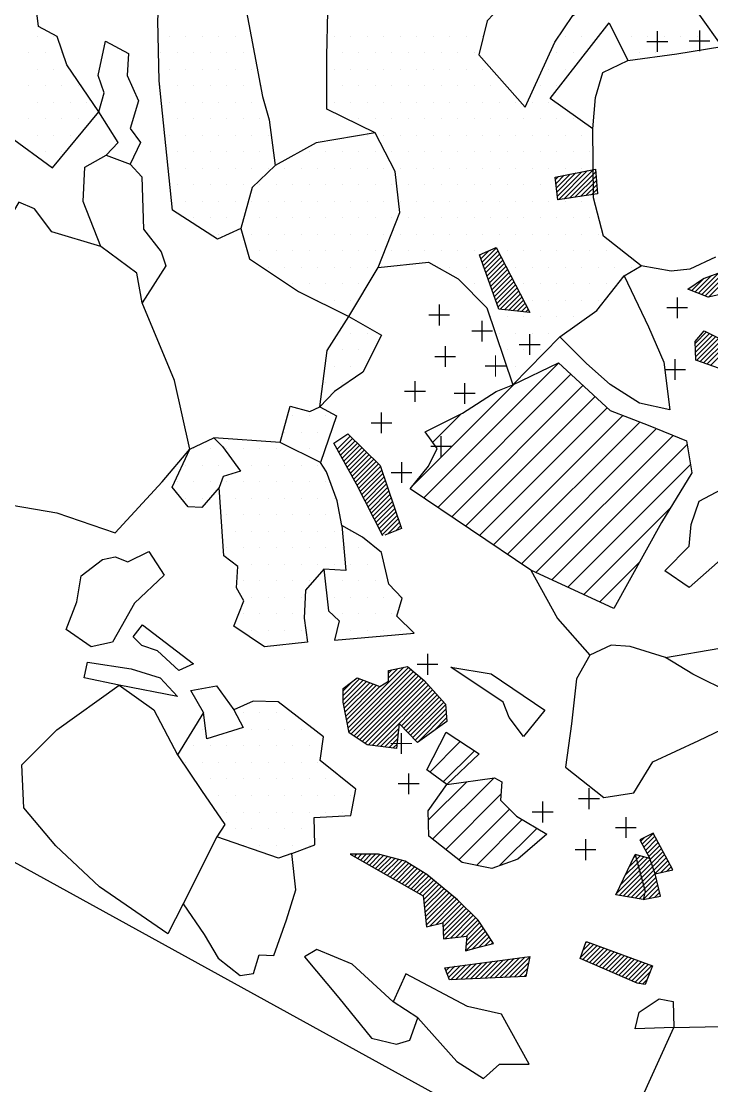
# Model space of a CAD drawing. Header units: metres. Extents: x -15 to -9.6, y -12.24 to -6.59.
# Drawn here: x -11.85 to -11.327, y -11.495 to -10.689 of the extents above; entities that cross this region are included whole.
import ezdxf

# ---------------------------------------------------------------- set-up
doc = ezdxf.new("R2010")
doc.units = ezdxf.units.M
doc.header["$LTSCALE"] = 25
doc.header["$MEASUREMENT"] = 0
doc.linetypes.add('STRICHPUNKTX2', pattern=[2, 1, -0.5, 0, -0.5])
doc.layers.get('0').update_dxf_attribs({"linetype": 'CONTINUOUS'})
for name, color, linetype in [('FEUER', 1, 'CONTINUOUS'), ('GRABUNGSGRENZE', 3, 'STRICHPUNKTX2'), ('KNOCHEN', 2, 'CONTINUOUS'), ('KNOCHENSCHRAFF', 2, 'CONTINUOUS'), ('STEINE', 4, 'CONTINUOUS'), ('STEINESCHRAFF', 4, 'CONTINUOUS')]:
    doc.layers.add(name, color=color, linetype=linetype)

# ---------------------------------------------------------------- blocks, each defined once
blk = doc.blocks.new('LB')
at = {"layer": 'FEUER', "const_width": 0.1}
for points in [[(0, 0), (0, -1.6)], [(-0.8, -0.8), (0.8, -0.8)]]:
    blk.add_lwpolyline(points, dxfattribs=at)
blk = doc.blocks.new('*X3')
at = {"color": 0}
for p, q in [((-1132.898, -1089.764), (-1130.453, -1087.319)), ((-1133.922, -1089.374), (-1132.675, -1088.127)), ((-1133.67, -1089.475), (-1132.119, -1087.925)), ((-1133.417, -1089.577), (-1131.564, -1087.723)), ((-1133.165, -1089.678), (-1131.008, -1087.521)), ((-1134.174, -1089.273), (-1133.23, -1088.329)), ((-1134.427, -1089.172), (-1134.328, -1089.073)), ((-1133.895, -1093.236), (-1133.059, -1092.4)), ((-1133.883, -1093.578), (-1132.823, -1092.518)), ((-1133.871, -1093.92), (-1132.588, -1092.636)), ((-1133.859, -1094.261), (-1132.352, -1092.754)), ((-1133.804, -1094.56), (-1132.117, -1092.872)), ((-1133.542, -1094.651), (-1131.881, -1092.99)), ((-1133.28, -1094.743), (-1131.646, -1093.108)), ((-1133.018, -1094.834), (-1131.41, -1093.226)), ((-1132.756, -1094.926), (-1131.175, -1093.344)), ((-1161.025, -1101.274), (-1160.033, -1100.283)), ((-1160.898, -1101.501), (-1159.855, -1100.458)), ((-1160.772, -1101.728), (-1159.676, -1100.633)), ((-1160.645, -1101.956), (-1159.498, -1100.808)), ((-1160.519, -1102.183), (-1159.319, -1100.983)), ((-1160.393, -1102.41), (-1159.141, -1101.158)), ((-1160.266, -1102.637), (-1158.962, -1101.333)), ((-1160.14, -1102.864), (-1158.784, -1101.508)), ((-1160.014, -1103.092), (-1158.605, -1101.683)), ((-1159.887, -1103.319), (-1158.427, -1101.858)), ((-1159.761, -1103.546), (-1158.248, -1102.033)), ((-1159.634, -1103.773), (-1158.07, -1102.209)), ((-1159.511, -1104.003), (-1157.891, -1102.384)), ((-1159.392, -1104.238), (-1157.744, -1102.59)), ((-1159.273, -1104.473), (-1157.654, -1102.854)), ((-1159.155, -1104.708), (-1157.565, -1103.117)), ((-1159.036, -1104.942), (-1157.475, -1103.381)), ((-1158.917, -1105.177), (-1157.385, -1103.645)), ((-1158.799, -1105.412), (-1157.296, -1103.909)), ((-1158.68, -1105.647), (-1157.206, -1104.173)), ((-1158.561, -1105.882), (-1157.117, -1104.437)), ((-1158.443, -1106.117), (-1157.027, -1104.701)), ((-1158.324, -1106.351), (-1156.937, -1104.965)), ((-1158.205, -1106.586), (-1156.848, -1105.229)), ((-1158.086, -1106.821), (-1156.758, -1105.493)), ((-1157.968, -1107.056), (-1156.669, -1105.757)), ((-1157.849, -1107.291), (-1156.579, -1106.021)), ((-1157.73, -1107.526), (-1156.489, -1106.285)), ((-1157.612, -1107.761), (-1156.4, -1106.549)), ((-1157.179, -1107.682), (-1156.31, -1106.813)), ((-1156.591, -1107.447), (-1156.221, -1107.077)), ((-1160.261, -1122.077), (-1155.976, -1117.792)), ((-1160.203, -1122.373), (-1155.629, -1117.799)), ((-1160.145, -1122.669), (-1155.437, -1117.96)), ((-1157.128, -1118.591), (-1156.426, -1117.888)), ((-1160.583, -1119.924), (-1159.326, -1118.667)), ((-1160.583, -1120.278), (-1159.07, -1118.765)), ((-1159.98, -1122.857), (-1155.245, -1118.122)), ((-1159.768, -1122.999), (-1155.053, -1118.284)), ((-1159.556, -1123.14), (-1154.861, -1118.445)), ((-1159.344, -1123.282), (-1154.669, -1118.607)), ((-1159.132, -1123.423), (-1154.477, -1118.768)), ((-1157.128, -1118.237), (-1156.875, -1117.984)), ((-1160.582, -1119.57), (-1159.899, -1118.887)), ((-1160.549, -1120.597), (-1158.815, -1118.863)), ((-1160.491, -1120.893), (-1158.559, -1118.961)), ((-1160.434, -1121.189), (-1158.304, -1119.059)), ((-1160.376, -1121.485), (-1158.048, -1119.157)), ((-1160.318, -1121.781), (-1157.792, -1119.255)), ((-1158.92, -1123.565), (-1154.304, -1118.948)), ((-1158.684, -1123.682), (-1154.135, -1119.133)), ((-1158.367, -1123.719), (-1153.966, -1119.318)), ((-1158.05, -1123.755), (-1153.797, -1119.503)), ((-1156.158, -1122.217), (-1153.629, -1119.688)), ((-1155.985, -1122.397), (-1153.46, -1119.872)), ((-1155.811, -1122.577), (-1153.291, -1120.057)), ((-1155.638, -1122.758), (-1153.122, -1120.242)), ((-1155.465, -1122.938), (-1152.954, -1120.427)), ((-1155.291, -1123.118), (-1152.809, -1120.636)), ((-1155.118, -1123.298), (-1152.784, -1120.964)), ((-1154.92, -1123.454), (-1152.759, -1121.293)), ((-1153.728, -1122.616), (-1152.734, -1121.621)), ((-1157.732, -1123.791), (-1156.358, -1122.417)), ((-1157.415, -1123.827), (-1156.402, -1122.814)), ((-1157.098, -1123.864), (-1156.445, -1123.211)), ((-1156.781, -1123.9), (-1156.488, -1123.608)), ((-1159.937, -1132.006), (-1159.881, -1131.951)), ((-1159.711, -1132.134), (-1159.528, -1131.951)), ((-1159.486, -1132.263), (-1159.175, -1131.951)), ((-1159.261, -1132.391), (-1158.822, -1131.952)), ((-1159.036, -1132.519), (-1158.468, -1131.952)), ((-1158.811, -1132.648), (-1158.115, -1131.952)), ((-1158.585, -1132.776), (-1157.79, -1131.98)), ((-1158.36, -1132.904), (-1157.507, -1132.051)), ((-1158.135, -1133.033), (-1157.224, -1132.122)), ((-1157.91, -1133.161), (-1156.942, -1132.193)), ((-1157.685, -1133.289), (-1156.659, -1132.264)), ((-1157.459, -1133.418), (-1156.376, -1132.335)), ((-1157.234, -1133.546), (-1156.094, -1132.406)), ((-1157.009, -1133.674), (-1155.825, -1132.49)), ((-1156.784, -1133.803), (-1155.607, -1132.626)), ((-1156.559, -1133.931), (-1155.39, -1132.762)), ((-1156.333, -1134.059), (-1155.172, -1132.899)), ((-1156.108, -1134.188), (-1154.955, -1133.035)), ((-1155.883, -1134.316), (-1154.738, -1133.171)), ((-1155.658, -1134.445), (-1154.52, -1133.307)), ((-1155.433, -1134.573), (-1154.303, -1133.443)), ((-1155.207, -1134.701), (-1154.103, -1133.597)), ((-1154.982, -1134.83), (-1153.91, -1133.757)), ((-1154.757, -1134.958), (-1153.716, -1133.917)), ((-1154.532, -1135.086), (-1153.523, -1134.077)), ((-1154.471, -1135.379), (-1153.329, -1134.237)), ((-1154.437, -1135.699), (-1153.136, -1134.397)), ((-1154.402, -1136.018), (-1152.942, -1134.557)), ((-1154.368, -1136.337), (-1152.749, -1134.718)), ((-1154.334, -1136.656), (-1152.555, -1134.878)), ((-1154.299, -1136.975), (-1152.362, -1135.038)), ((-1154.265, -1137.294), (-1152.168, -1135.198)), ((-1153.993, -1137.376), (-1151.975, -1135.358)), ((-1153.522, -1137.259), (-1151.791, -1135.527)), ((-1153.052, -1137.142), (-1151.611, -1135.701)), ((-1153.017, -1137.46), (-1151.432, -1135.875)), ((-1153.003, -1137.8), (-1151.252, -1136.049)), ((-1152.989, -1138.14), (-1151.073, -1136.223)), ((-1152.834, -1138.339), (-1150.893, -1136.397)), ((-1152.435, -1138.293), (-1150.714, -1136.571)), ((-1152.037, -1138.248), (-1150.534, -1136.746)), ((-1151.638, -1138.203), (-1150.355, -1136.92)), ((-1151.239, -1138.158), (-1150.211, -1137.129)), ((-1151.286, -1139.265), (-1149.791, -1137.77)), ((-1151.271, -1138.896), (-1149.931, -1137.556)), ((-1151.235, -1138.507), (-1150.071, -1137.343)), ((-1150.797, -1139.13), (-1149.651, -1137.983)), ((-1150.311, -1138.998), (-1149.511, -1138.197)), ((-1149.841, -1138.88), (-1149.371, -1138.41)), ((-1149.37, -1138.763), (-1149.231, -1138.624)), ((-1142.597, -1139.769), (-1141.601, -1138.772)), ((-1142.406, -1139.931), (-1141.342, -1138.867)), ((-1142.397, -1139.215), (-1141.86, -1138.678)), ((-1142.198, -1138.662), (-1142.119, -1138.583)), ((-1148.344, -1141.273), (-1146.801, -1139.73)), ((-1147.975, -1141.257), (-1146.438, -1139.721)), ((-1142.159, -1140.038), (-1141.083, -1138.961)), ((-1141.913, -1140.145), (-1140.823, -1139.056)), ((-1141.667, -1140.253), (-1140.564, -1139.15)), ((-1141.421, -1140.36), (-1140.305, -1139.245)), ((-1141.175, -1140.468), (-1140.046, -1139.339)), ((-1140.929, -1140.575), (-1139.787, -1139.434)), ((-1140.682, -1140.682), (-1139.528, -1139.528)), ((-1140.436, -1140.79), (-1139.269, -1139.622)), ((-1140.19, -1140.897), (-1139.01, -1139.717)), ((-1152.791, -1140.77), (-1152.511, -1140.49)), ((-1152.692, -1141.025), (-1152.103, -1140.435)), ((-1152.593, -1141.279), (-1151.695, -1140.381)), ((-1152.408, -1141.448), (-1151.287, -1140.327)), ((-1152.039, -1141.432), (-1150.879, -1140.273)), ((-1151.67, -1141.416), (-1150.472, -1140.218)), ((-1151.3, -1141.401), (-1150.064, -1140.164)), ((-1150.931, -1141.385), (-1149.656, -1140.11)), ((-1150.561, -1141.369), (-1149.248, -1140.056)), ((-1150.192, -1141.353), (-1148.84, -1140.001)), ((-1149.822, -1141.337), (-1148.433, -1139.947)), ((-1149.453, -1141.321), (-1148.025, -1139.893)), ((-1149.083, -1141.305), (-1147.617, -1139.839)), ((-1148.714, -1141.289), (-1147.209, -1139.785)), ((-1147.606, -1141.242), (-1146.527, -1140.163)), ((-1139.944, -1141.005), (-1138.751, -1139.811)), ((-1139.698, -1141.112), (-1138.492, -1139.906)), ((-1139.452, -1141.219), (-1138.233, -1140)), ((-1139.205, -1141.327), (-1137.973, -1140.095)), ((-1138.959, -1141.434), (-1137.714, -1140.189)), ((-1138.713, -1141.542), (-1137.455, -1140.284)), ((-1138.467, -1141.649), (-1137.196, -1140.378)), ((-1147.236, -1141.226), (-1146.616, -1140.605)), ((-1146.867, -1141.21), (-1146.705, -1141.048)), ((-1138.201, -1141.737), (-1137.315, -1140.85)), ((-1137.898, -1141.787), (-1137.545, -1141.434))]:
    blk.add_line(p, q, dxfattribs=at)
blk = doc.blocks.new('*X4')
at = {"color": 0}
for p, q in [((-1144.482, -1080.843), (-1144.264, -1080.624)), ((-1144.446, -1081.159), (-1143.822, -1080.536)), ((-1144.409, -1081.476), (-1143.381, -1080.448)), ((-1144.372, -1081.793), (-1142.939, -1080.36)), ((-1144.335, -1082.109), (-1142.498, -1080.272)), ((-1144.265, -1082.393), (-1142.056, -1080.184)), ((-1143.848, -1082.33), (-1141.615, -1080.097)), ((-1143.431, -1082.267), (-1141.438, -1080.273)), ((-1143.014, -1082.203), (-1141.412, -1080.601)), ((-1142.598, -1082.14), (-1141.386, -1080.928)), ((-1142.181, -1082.077), (-1141.359, -1081.255)), ((-1141.764, -1082.014), (-1141.333, -1081.583)), ((-1141.347, -1081.95), (-1141.307, -1081.91)), ((-1150.233, -1086.594), (-1150.159, -1086.52)), ((-1150.14, -1086.854), (-1149.529, -1086.243)), ((-1150.047, -1087.115), (-1148.961, -1086.029)), ((-1149.954, -1087.375), (-1148.841, -1086.262)), ((-1149.861, -1087.636), (-1148.721, -1086.496)), ((-1149.768, -1087.896), (-1148.601, -1086.729)), ((-1149.675, -1088.157), (-1148.481, -1086.963)), ((-1149.582, -1088.417), (-1148.361, -1087.196)), ((-1149.489, -1088.678), (-1148.241, -1087.429)), ((-1149.396, -1088.938), (-1148.121, -1087.663)), ((-1149.303, -1089.199), (-1148, -1087.896)), ((-1149.21, -1089.459), (-1147.88, -1088.13)), ((-1149.117, -1089.72), (-1147.76, -1088.363)), ((-1149.024, -1089.98), (-1147.64, -1088.597)), ((-1148.931, -1090.241), (-1147.52, -1088.83)), ((-1148.838, -1090.501), (-1147.4, -1089.064)), ((-1148.667, -1090.684), (-1147.28, -1089.297)), ((-1148.349, -1090.719), (-1147.16, -1089.531)), ((-1148.03, -1090.754), (-1147.04, -1089.764)), ((-1147.711, -1090.789), (-1146.92, -1089.997)), ((-1147.393, -1090.824), (-1146.799, -1090.231)), ((-1147.074, -1090.859), (-1146.679, -1090.464)), ((-1146.755, -1090.894), (-1146.559, -1090.698)), ((-1138.034, -1130.963), (-1137.751, -1130.68)), ((-1137.911, -1131.194), (-1137.073, -1130.355)), ((-1137.788, -1131.424), (-1136.951, -1130.587)), ((-1137.665, -1131.655), (-1136.829, -1130.818)), ((-1137.542, -1131.885), (-1136.707, -1131.05)), ((-1137.419, -1132.115), (-1136.585, -1131.282)), ((-1137.305, -1132.356), (-1136.463, -1131.513)), ((-1138.894, -1132.884), (-1138.35, -1132.339)), ((-1138.562, -1132.198), (-1138.425, -1132.061)), ((-1138.425, -1132.061), (-1138.358, -1131.994)), ((-1138.35, -1132.339), (-1138.08, -1132.07)), ((-1138.274, -1132.617), (-1137.803, -1132.146)), ((-1138.199, -1132.895), (-1137.525, -1132.222)), ((-1138.123, -1133.173), (-1137.305, -1132.356)), ((-1137.214, -1132.618), (-1136.341, -1131.745)), ((-1137.123, -1132.881), (-1136.219, -1131.977)), ((-1137.032, -1133.143), (-1136.097, -1132.208)), ((-1136.941, -1133.406), (-1135.976, -1132.44)), ((-1139.89, -1134.941), (-1138.123, -1133.173)), ((-1139.558, -1134.255), (-1138.199, -1132.895)), ((-1139.226, -1133.569), (-1138.274, -1132.617)), ((-1138.048, -1133.451), (-1137.214, -1132.618)), ((-1137.972, -1133.729), (-1137.123, -1132.881)), ((-1137.896, -1134.007), (-1137.032, -1133.143)), ((-1136.533, -1133.352), (-1135.854, -1132.672)), ((-1136.074, -1133.246), (-1135.732, -1132.903)), ((-1135.615, -1133.14), (-1135.61, -1133.135)), ((-1139.657, -1135.06), (-1138.048, -1133.451)), ((-1139.355, -1135.112), (-1137.972, -1133.729)), ((-1139.053, -1135.164), (-1137.896, -1134.007)), ((-1137.821, -1134.285), (-1136.941, -1133.406)), ((-1137.745, -1134.563), (-1136.869, -1133.687)), ((-1137.725, -1134.897), (-1136.8, -1133.972)), ((-1138.751, -1135.216), (-1137.821, -1134.285)), ((-1138.449, -1135.267), (-1137.745, -1134.563)), ((-1138.148, -1135.319), (-1137.725, -1134.897)), ((-1137.847, -1135.372), (-1136.732, -1134.257)), ((-1137.409, -1135.288), (-1136.663, -1134.542)), ((-1136.972, -1135.204), (-1136.594, -1134.826)), ((-1136.535, -1135.121), (-1136.525, -1135.111))]:
    blk.add_line(p, q, dxfattribs=at)
blk = doc.blocks.new('*X6')
at = {"color": 0}
for p, q in [((-1154.465, -1104.968), (-1144.248, -1094.75)), ((-1153.409, -1105.679), (-1143.329, -1095.599)), ((-1155.293, -1104.028), (-1147.642, -1096.377)), ((-1152.353, -1106.391), (-1142.41, -1096.448)), ((-1151.296, -1107.102), (-1141.491, -1097.297)), ((-1153.795, -1100.762), (-1151.624, -1098.591)), ((-1150.24, -1107.813), (-1140.572, -1098.145)), ((-1149.183, -1108.525), (-1139.382, -1098.723)), ((-1148.127, -1109.236), (-1138.107, -1099.217)), ((-1147.071, -1109.948), (-1136.841, -1099.718)), ((-1145.965, -1110.609), (-1135.582, -1100.227)), ((-1144.754, -1111.167), (-1134.517, -1100.929)), ((-1143.544, -1111.724), (-1134.266, -1102.446)), ((-1142.334, -1112.282), (-1135.772, -1105.72)), ((-1141.124, -1112.839), (-1138.117, -1109.833)), ((-1154.01, -1125.725), (-1151.697, -1123.412)), ((-1152.99, -1126.474), (-1150.628, -1124.111)), ((-1154.122, -1129.373), (-1151.213, -1126.465)), ((-1153.796, -1130.815), (-1149.158, -1126.177)), ((-1152.803, -1131.59), (-1148.622, -1127.409)), ((-1151.811, -1132.366), (-1147.974, -1128.529)), ((-1150.468, -1132.79), (-1147.004, -1129.326)), ((-1148.722, -1132.812), (-1145.9, -1129.99))]:
    blk.add_line(p, q, dxfattribs=at)
blk = doc.blocks.new('*X9')
at = {"color": 0}
for p, q in [((-1183.75, -1070), (-1183.75, -1070)), ((-1182.5, -1070), (-1182.5, -1070)), ((-1173.75, -1070), (-1173.75, -1070)), ((-1172.5, -1070), (-1172.5, -1070)), ((-1171.25, -1070), (-1171.25, -1070)), ((-1170, -1070), (-1170, -1070)), ((-1168.75, -1070), (-1168.75, -1070)), ((-1161.25, -1070), (-1161.25, -1070)), ((-1160, -1070), (-1160, -1070)), ((-1158.75, -1070), (-1158.75, -1070)), ((-1157.5, -1070), (-1157.5, -1070)), ((-1156.25, -1070), (-1156.25, -1070)), ((-1155, -1070), (-1155, -1070)), ((-1153.75, -1070), (-1153.75, -1070)), ((-1152.5, -1070), (-1152.5, -1070)), ((-1151.25, -1070), (-1151.25, -1070)), ((-1150, -1070), (-1150, -1070)), ((-1143.75, -1070), (-1143.75, -1070)), ((-1142.5, -1070), (-1142.5, -1070)), ((-1141.25, -1070), (-1141.25, -1070)), ((-1138.75, -1070), (-1138.75, -1070)), ((-1137.5, -1070), (-1137.5, -1070)), ((-1136.25, -1070), (-1136.25, -1070)), ((-1135, -1070), (-1135, -1070)), ((-1133.75, -1070), (-1133.75, -1070)), ((-1184.375, -1071.25), (-1184.375, -1071.25)), ((-1183.125, -1071.25), (-1183.125, -1071.25)), ((-1181.875, -1071.25), (-1181.875, -1071.25)), ((-1174.375, -1071.25), (-1174.375, -1071.25)), ((-1173.125, -1071.25), (-1173.125, -1071.25)), ((-1171.875, -1071.25), (-1171.875, -1071.25)), ((-1170.625, -1071.25), (-1170.625, -1071.25)), ((-1169.375, -1071.25), (-1169.375, -1071.25)), ((-1168.125, -1071.25), (-1168.125, -1071.25)), ((-1160.625, -1071.25), (-1160.625, -1071.25)), ((-1159.375, -1071.25), (-1159.375, -1071.25)), ((-1158.125, -1071.25), (-1158.125, -1071.25)), ((-1156.875, -1071.25), (-1156.875, -1071.25)), ((-1155.625, -1071.25), (-1155.625, -1071.25)), ((-1154.375, -1071.25), (-1154.375, -1071.25)), ((-1153.125, -1071.25), (-1153.125, -1071.25)), ((-1151.875, -1071.25), (-1151.875, -1071.25)), ((-1150.625, -1071.25), (-1150.625, -1071.25)), ((-1144.375, -1071.25), (-1144.375, -1071.25)), ((-1143.125, -1071.25), (-1143.125, -1071.25)), ((-1138.125, -1071.25), (-1138.125, -1071.25)), ((-1136.875, -1071.25), (-1136.875, -1071.25)), ((-1135.625, -1071.25), (-1135.625, -1071.25)), ((-1183.75, -1072.5), (-1183.75, -1072.5)), ((-1182.5, -1072.5), (-1182.5, -1072.5)), ((-1173.75, -1072.5), (-1173.75, -1072.5)), ((-1172.5, -1072.5), (-1172.5, -1072.5)), ((-1171.25, -1072.5), (-1171.25, -1072.5)), ((-1170, -1072.5), (-1170, -1072.5)), ((-1168.75, -1072.5), (-1168.75, -1072.5)), ((-1167.5, -1072.5), (-1167.5, -1072.5)), ((-1161.25, -1072.5), (-1161.25, -1072.5)), ((-1160, -1072.5), (-1160, -1072.5)), ((-1158.75, -1072.5), (-1158.75, -1072.5)), ((-1157.5, -1072.5), (-1157.5, -1072.5)), ((-1156.25, -1072.5), (-1156.25, -1072.5)), ((-1155, -1072.5), (-1155, -1072.5)), ((-1153.75, -1072.5), (-1153.75, -1072.5)), ((-1152.5, -1072.5), (-1152.5, -1072.5)), ((-1151.25, -1072.5), (-1151.25, -1072.5)), ((-1150, -1072.5), (-1150, -1072.5)), ((-1145, -1072.5), (-1145, -1072.5)), ((-1143.75, -1072.5), (-1143.75, -1072.5)), ((-1184.375, -1073.75), (-1184.375, -1073.75)), ((-1183.125, -1073.75), (-1183.125, -1073.75)), ((-1181.875, -1073.75), (-1181.875, -1073.75)), ((-1180.625, -1073.75), (-1180.625, -1073.75)), ((-1174.375, -1073.75), (-1174.375, -1073.75)), ((-1173.125, -1073.75), (-1173.125, -1073.75)), ((-1171.875, -1073.75), (-1171.875, -1073.75)), ((-1170.625, -1073.75), (-1170.625, -1073.75)), ((-1169.375, -1073.75), (-1169.375, -1073.75)), ((-1168.125, -1073.75), (-1168.125, -1073.75)), ((-1166.875, -1073.75), (-1166.875, -1073.75)), ((-1160.625, -1073.75), (-1160.625, -1073.75)), ((-1159.375, -1073.75), (-1159.375, -1073.75)), ((-1158.125, -1073.75), (-1158.125, -1073.75)), ((-1156.875, -1073.75), (-1156.875, -1073.75)), ((-1155.625, -1073.75), (-1155.625, -1073.75)), ((-1154.375, -1073.75), (-1154.375, -1073.75)), ((-1153.125, -1073.75), (-1153.125, -1073.75)), ((-1151.875, -1073.75), (-1151.875, -1073.75)), ((-1150.625, -1073.75), (-1150.625, -1073.75)), ((-1149.375, -1073.75), (-1149.375, -1073.75)), ((-1145.625, -1073.75), (-1145.625, -1073.75)), ((-1144.375, -1073.75), (-1144.375, -1073.75)), ((-1183.75, -1075), (-1183.75, -1075)), ((-1182.5, -1075), (-1182.5, -1075)), ((-1181.25, -1075), (-1181.25, -1075)), ((-1180, -1075), (-1180, -1075)), ((-1173.75, -1075), (-1173.75, -1075)), ((-1172.5, -1075), (-1172.5, -1075)), ((-1171.25, -1075), (-1171.25, -1075)), ((-1170, -1075), (-1170, -1075)), ((-1168.75, -1075), (-1168.75, -1075)), ((-1167.5, -1075), (-1167.5, -1075)), ((-1161.25, -1075), (-1161.25, -1075)), ((-1160, -1075), (-1160, -1075)), ((-1158.75, -1075), (-1158.75, -1075)), ((-1157.5, -1075), (-1157.5, -1075)), ((-1156.25, -1075), (-1156.25, -1075)), ((-1155, -1075), (-1155, -1075)), ((-1153.75, -1075), (-1153.75, -1075)), ((-1152.5, -1075), (-1152.5, -1075)), ((-1151.25, -1075), (-1151.25, -1075)), ((-1150, -1075), (-1150, -1075)), ((-1148.75, -1075), (-1148.75, -1075)), ((-1147.5, -1075), (-1147.5, -1075)), ((-1146.25, -1075), (-1146.25, -1075)), ((-1145, -1075), (-1145, -1075)), ((-1184.375, -1076.25), (-1184.375, -1076.25)), ((-1183.125, -1076.25), (-1183.125, -1076.25)), ((-1181.875, -1076.25), (-1181.875, -1076.25)), ((-1180.625, -1076.25), (-1180.625, -1076.25)), ((-1173.125, -1076.25), (-1173.125, -1076.25)), ((-1171.875, -1076.25), (-1171.875, -1076.25)), ((-1170.625, -1076.25), (-1170.625, -1076.25)), ((-1169.375, -1076.25), (-1169.375, -1076.25)), ((-1168.125, -1076.25), (-1168.125, -1076.25)), ((-1166.875, -1076.25), (-1166.875, -1076.25)), ((-1159.375, -1076.25), (-1159.375, -1076.25)), ((-1158.125, -1076.25), (-1158.125, -1076.25)), ((-1156.875, -1076.25), (-1156.875, -1076.25)), ((-1155.625, -1076.25), (-1155.625, -1076.25)), ((-1154.375, -1076.25), (-1154.375, -1076.25)), ((-1153.125, -1076.25), (-1153.125, -1076.25)), ((-1151.875, -1076.25), (-1151.875, -1076.25)), ((-1150.625, -1076.25), (-1150.625, -1076.25)), ((-1149.375, -1076.25), (-1149.375, -1076.25)), ((-1148.125, -1076.25), (-1148.125, -1076.25)), ((-1146.875, -1076.25), (-1146.875, -1076.25)), ((-1145.625, -1076.25), (-1145.625, -1076.25)), ((-1144.375, -1076.25), (-1144.375, -1076.25)), ((-1143.125, -1076.25), (-1143.125, -1076.25)), ((-1183.75, -1077.5), (-1183.75, -1077.5)), ((-1182.5, -1077.5), (-1182.5, -1077.5)), ((-1181.25, -1077.5), (-1181.25, -1077.5)), ((-1173.75, -1077.5), (-1173.75, -1077.5)), ((-1172.5, -1077.5), (-1172.5, -1077.5)), ((-1171.25, -1077.5), (-1171.25, -1077.5)), ((-1170, -1077.5), (-1170, -1077.5)), ((-1168.75, -1077.5), (-1168.75, -1077.5)), ((-1167.5, -1077.5), (-1167.5, -1077.5)), ((-1166.25, -1077.5), (-1166.25, -1077.5)), ((-1158.75, -1077.5), (-1158.75, -1077.5)), ((-1157.5, -1077.5), (-1157.5, -1077.5)), ((-1156.25, -1077.5), (-1156.25, -1077.5)), ((-1155, -1077.5), (-1155, -1077.5)), ((-1153.75, -1077.5), (-1153.75, -1077.5)), ((-1152.5, -1077.5), (-1152.5, -1077.5)), ((-1151.25, -1077.5), (-1151.25, -1077.5)), ((-1150, -1077.5), (-1150, -1077.5)), ((-1148.75, -1077.5), (-1148.75, -1077.5)), ((-1147.5, -1077.5), (-1147.5, -1077.5)), ((-1146.25, -1077.5), (-1146.25, -1077.5)), ((-1145, -1077.5), (-1145, -1077.5)), ((-1143.75, -1077.5), (-1143.75, -1077.5)), ((-1142.5, -1077.5), (-1142.5, -1077.5)), ((-1183.125, -1078.75), (-1183.125, -1078.75)), ((-1181.875, -1078.75), (-1181.875, -1078.75)), ((-1173.125, -1078.75), (-1173.125, -1078.75)), ((-1171.875, -1078.75), (-1171.875, -1078.75)), ((-1170.625, -1078.75), (-1170.625, -1078.75)), ((-1169.375, -1078.75), (-1169.375, -1078.75)), ((-1168.125, -1078.75), (-1168.125, -1078.75)), ((-1166.875, -1078.75), (-1166.875, -1078.75)), ((-1163.125, -1078.75), (-1163.125, -1078.75)), ((-1161.875, -1078.75), (-1161.875, -1078.75)), ((-1160.625, -1078.75), (-1160.625, -1078.75)), ((-1159.375, -1078.75), (-1159.375, -1078.75)), ((-1158.125, -1078.75), (-1158.125, -1078.75)), ((-1156.875, -1078.75), (-1156.875, -1078.75)), ((-1155.625, -1078.75), (-1155.625, -1078.75)), ((-1154.375, -1078.75), (-1154.375, -1078.75)), ((-1153.125, -1078.75), (-1153.125, -1078.75)), ((-1151.875, -1078.75), (-1151.875, -1078.75)), ((-1150.625, -1078.75), (-1150.625, -1078.75)), ((-1149.375, -1078.75), (-1149.375, -1078.75)), ((-1148.125, -1078.75), (-1148.125, -1078.75)), ((-1146.875, -1078.75), (-1146.875, -1078.75)), ((-1145.625, -1078.75), (-1145.625, -1078.75)), ((-1144.375, -1078.75), (-1144.375, -1078.75)), ((-1143.125, -1078.75), (-1143.125, -1078.75)), ((-1141.875, -1078.75), (-1141.875, -1078.75)), ((-1173.75, -1080), (-1173.75, -1080)), ((-1172.5, -1080), (-1172.5, -1080)), ((-1171.25, -1080), (-1171.25, -1080)), ((-1170, -1080), (-1170, -1080)), ((-1168.75, -1080), (-1168.75, -1080)), ((-1167.5, -1080), (-1167.5, -1080)), ((-1166.25, -1080), (-1166.25, -1080)), ((-1165, -1080), (-1165, -1080)), ((-1163.75, -1080), (-1163.75, -1080)), ((-1162.5, -1080), (-1162.5, -1080)), ((-1161.25, -1080), (-1161.25, -1080)), ((-1160, -1080), (-1160, -1080)), ((-1158.75, -1080), (-1158.75, -1080)), ((-1157.5, -1080), (-1157.5, -1080)), ((-1156.25, -1080), (-1156.25, -1080)), ((-1155, -1080), (-1155, -1080)), ((-1153.75, -1080), (-1153.75, -1080)), ((-1152.5, -1080), (-1152.5, -1080)), ((-1151.25, -1080), (-1151.25, -1080)), ((-1150, -1080), (-1150, -1080)), ((-1148.75, -1080), (-1148.75, -1080)), ((-1147.5, -1080), (-1147.5, -1080)), ((-1146.25, -1080), (-1146.25, -1080)), ((-1145, -1080), (-1145, -1080)), ((-1143.75, -1080), (-1143.75, -1080)), ((-1142.5, -1080), (-1142.5, -1080)), ((-1173.125, -1081.25), (-1173.125, -1081.25)), ((-1171.875, -1081.25), (-1171.875, -1081.25)), ((-1170.625, -1081.25), (-1170.625, -1081.25)), ((-1169.375, -1081.25), (-1169.375, -1081.25)), ((-1168.125, -1081.25), (-1168.125, -1081.25)), ((-1166.875, -1081.25), (-1166.875, -1081.25)), ((-1165.625, -1081.25), (-1165.625, -1081.25)), ((-1164.375, -1081.25), (-1164.375, -1081.25)), ((-1163.125, -1081.25), (-1163.125, -1081.25)), ((-1161.875, -1081.25), (-1161.875, -1081.25)), ((-1160.625, -1081.25), (-1160.625, -1081.25)), ((-1159.375, -1081.25), (-1159.375, -1081.25)), ((-1158.125, -1081.25), (-1158.125, -1081.25)), ((-1156.875, -1081.25), (-1156.875, -1081.25)), ((-1155.625, -1081.25), (-1155.625, -1081.25)), ((-1154.375, -1081.25), (-1154.375, -1081.25)), ((-1153.125, -1081.25), (-1153.125, -1081.25)), ((-1151.875, -1081.25), (-1151.875, -1081.25)), ((-1150.625, -1081.25), (-1150.625, -1081.25)), ((-1149.375, -1081.25), (-1149.375, -1081.25)), ((-1148.125, -1081.25), (-1148.125, -1081.25)), ((-1146.875, -1081.25), (-1146.875, -1081.25)), ((-1145.625, -1081.25), (-1145.625, -1081.25)), ((-1144.375, -1081.25), (-1144.375, -1081.25)), ((-1143.125, -1081.25), (-1143.125, -1081.25)), ((-1141.875, -1081.25), (-1141.875, -1081.25)), ((-1172.5, -1082.5), (-1172.5, -1082.5)), ((-1171.25, -1082.5), (-1171.25, -1082.5)), ((-1170, -1082.5), (-1170, -1082.5)), ((-1168.75, -1082.5), (-1168.75, -1082.5)), ((-1167.5, -1082.5), (-1167.5, -1082.5)), ((-1166.25, -1082.5), (-1166.25, -1082.5)), ((-1165, -1082.5), (-1165, -1082.5)), ((-1163.75, -1082.5), (-1163.75, -1082.5)), ((-1162.5, -1082.5), (-1162.5, -1082.5)), ((-1161.25, -1082.5), (-1161.25, -1082.5)), ((-1160, -1082.5), (-1160, -1082.5)), ((-1158.75, -1082.5), (-1158.75, -1082.5)), ((-1157.5, -1082.5), (-1157.5, -1082.5)), ((-1156.25, -1082.5), (-1156.25, -1082.5)), ((-1155, -1082.5), (-1155, -1082.5)), ((-1153.75, -1082.5), (-1153.75, -1082.5)), ((-1152.5, -1082.5), (-1152.5, -1082.5)), ((-1151.25, -1082.5), (-1151.25, -1082.5)), ((-1150, -1082.5), (-1150, -1082.5)), ((-1148.75, -1082.5), (-1148.75, -1082.5)), ((-1147.5, -1082.5), (-1147.5, -1082.5)), ((-1146.25, -1082.5), (-1146.25, -1082.5)), ((-1145, -1082.5), (-1145, -1082.5)), ((-1143.75, -1082.5), (-1143.75, -1082.5)), ((-1142.5, -1082.5), (-1142.5, -1082.5)), ((-1171.875, -1083.75), (-1171.875, -1083.75)), ((-1170.625, -1083.75), (-1170.625, -1083.75)), ((-1169.375, -1083.75), (-1169.375, -1083.75)), ((-1168.125, -1083.75), (-1168.125, -1083.75)), ((-1166.875, -1083.75), (-1166.875, -1083.75)), ((-1165.625, -1083.75), (-1165.625, -1083.75)), ((-1164.375, -1083.75), (-1164.375, -1083.75)), ((-1163.125, -1083.75), (-1163.125, -1083.75)), ((-1161.875, -1083.75), (-1161.875, -1083.75)), ((-1160.625, -1083.75), (-1160.625, -1083.75)), ((-1159.375, -1083.75), (-1159.375, -1083.75)), ((-1158.125, -1083.75), (-1158.125, -1083.75)), ((-1156.875, -1083.75), (-1156.875, -1083.75)), ((-1155.625, -1083.75), (-1155.625, -1083.75)), ((-1154.375, -1083.75), (-1154.375, -1083.75)), ((-1153.125, -1083.75), (-1153.125, -1083.75)), ((-1151.875, -1083.75), (-1151.875, -1083.75)), ((-1150.625, -1083.75), (-1150.625, -1083.75)), ((-1149.375, -1083.75), (-1149.375, -1083.75)), ((-1148.125, -1083.75), (-1148.125, -1083.75)), ((-1146.875, -1083.75), (-1146.875, -1083.75)), ((-1145.625, -1083.75), (-1145.625, -1083.75)), ((-1144.375, -1083.75), (-1144.375, -1083.75)), ((-1143.125, -1083.75), (-1143.125, -1083.75)), ((-1141.875, -1083.75), (-1141.875, -1083.75)), ((-1170, -1085), (-1170, -1085)), ((-1167.5, -1085), (-1167.5, -1085)), ((-1166.25, -1085), (-1166.25, -1085)), ((-1165, -1085), (-1165, -1085)), ((-1163.75, -1085), (-1163.75, -1085)), ((-1162.5, -1085), (-1162.5, -1085)), ((-1161.25, -1085), (-1161.25, -1085)), ((-1160, -1085), (-1160, -1085)), ((-1158.75, -1085), (-1158.75, -1085)), ((-1157.5, -1085), (-1157.5, -1085)), ((-1156.25, -1085), (-1156.25, -1085)), ((-1155, -1085), (-1155, -1085)), ((-1153.75, -1085), (-1153.75, -1085)), ((-1152.5, -1085), (-1152.5, -1085)), ((-1151.25, -1085), (-1151.25, -1085)), ((-1150, -1085), (-1150, -1085)), ((-1148.75, -1085), (-1148.75, -1085)), ((-1147.5, -1085), (-1147.5, -1085)), ((-1146.25, -1085), (-1146.25, -1085)), ((-1145, -1085), (-1145, -1085)), ((-1143.75, -1085), (-1143.75, -1085)), ((-1142.5, -1085), (-1142.5, -1085)), ((-1141.25, -1085), (-1141.25, -1085)), ((-1166.875, -1086.25), (-1166.875, -1086.25)), ((-1165.625, -1086.25), (-1165.625, -1086.25)), ((-1164.375, -1086.25), (-1164.375, -1086.25)), ((-1163.125, -1086.25), (-1163.125, -1086.25)), ((-1161.875, -1086.25), (-1161.875, -1086.25)), ((-1160.625, -1086.25), (-1160.625, -1086.25)), ((-1159.375, -1086.25), (-1159.375, -1086.25)), ((-1158.125, -1086.25), (-1158.125, -1086.25)), ((-1156.875, -1086.25), (-1156.875, -1086.25)), ((-1155.625, -1086.25), (-1155.625, -1086.25)), ((-1154.375, -1086.25), (-1154.375, -1086.25)), ((-1153.125, -1086.25), (-1153.125, -1086.25)), ((-1151.875, -1086.25), (-1151.875, -1086.25)), ((-1150.625, -1086.25), (-1150.625, -1086.25)), ((-1149.375, -1086.25), (-1149.375, -1086.25)), ((-1148.125, -1086.25), (-1148.125, -1086.25)), ((-1146.875, -1086.25), (-1146.875, -1086.25)), ((-1145.625, -1086.25), (-1145.625, -1086.25)), ((-1144.375, -1086.25), (-1144.375, -1086.25)), ((-1143.125, -1086.25), (-1143.125, -1086.25)), ((-1141.875, -1086.25), (-1141.875, -1086.25)), ((-1140.625, -1086.25), (-1140.625, -1086.25)), ((-1166.25, -1087.5), (-1166.25, -1087.5)), ((-1165, -1087.5), (-1165, -1087.5)), ((-1163.75, -1087.5), (-1163.75, -1087.5)), ((-1162.5, -1087.5), (-1162.5, -1087.5)), ((-1161.25, -1087.5), (-1161.25, -1087.5)), ((-1160, -1087.5), (-1160, -1087.5)), ((-1158.75, -1087.5), (-1158.75, -1087.5)), ((-1152.5, -1087.5), (-1152.5, -1087.5)), ((-1151.25, -1087.5), (-1151.25, -1087.5)), ((-1150, -1087.5), (-1150, -1087.5)), ((-1148.75, -1087.5), (-1148.75, -1087.5)), ((-1147.5, -1087.5), (-1147.5, -1087.5)), ((-1146.25, -1087.5), (-1146.25, -1087.5)), ((-1145, -1087.5), (-1145, -1087.5)), ((-1143.75, -1087.5), (-1143.75, -1087.5)), ((-1142.5, -1087.5), (-1142.5, -1087.5)), ((-1141.25, -1087.5), (-1141.25, -1087.5)), ((-1140, -1087.5), (-1140, -1087.5)), ((-1138.75, -1087.5), (-1138.75, -1087.5)), ((-1164.375, -1088.75), (-1164.375, -1088.75)), ((-1163.125, -1088.75), (-1163.125, -1088.75)), ((-1161.875, -1088.75), (-1161.875, -1088.75)), ((-1160.625, -1088.75), (-1160.625, -1088.75)), ((-1159.375, -1088.75), (-1159.375, -1088.75)), ((-1150.625, -1088.75), (-1150.625, -1088.75)), ((-1149.375, -1088.75), (-1149.375, -1088.75)), ((-1148.125, -1088.75), (-1148.125, -1088.75)), ((-1146.875, -1088.75), (-1146.875, -1088.75)), ((-1145.625, -1088.75), (-1145.625, -1088.75)), ((-1144.375, -1088.75), (-1144.375, -1088.75)), ((-1143.125, -1088.75), (-1143.125, -1088.75)), ((-1141.875, -1088.75), (-1141.875, -1088.75)), ((-1140.625, -1088.75), (-1140.625, -1088.75)), ((-1162.5, -1090), (-1162.5, -1090)), ((-1161.25, -1090), (-1161.25, -1090)), ((-1160, -1090), (-1160, -1090)), ((-1150, -1090), (-1150, -1090)), ((-1148.75, -1090), (-1148.75, -1090)), ((-1147.5, -1090), (-1147.5, -1090)), ((-1146.25, -1090), (-1146.25, -1090)), ((-1145, -1090), (-1145, -1090)), ((-1143.75, -1090), (-1143.75, -1090)), ((-1142.5, -1090), (-1142.5, -1090)), ((-1141.25, -1090), (-1141.25, -1090)), ((-1149.375, -1091.25), (-1149.375, -1091.25)), ((-1148.125, -1091.25), (-1148.125, -1091.25)), ((-1146.875, -1091.25), (-1146.875, -1091.25)), ((-1145.625, -1091.25), (-1145.625, -1091.25)), ((-1144.375, -1091.25), (-1144.375, -1091.25)), ((-1143.125, -1091.25), (-1143.125, -1091.25)), ((-1160, -1092.5), (-1160, -1092.5)), ((-1158.75, -1092.5), (-1158.75, -1092.5)), ((-1148.75, -1092.5), (-1148.75, -1092.5)), ((-1147.5, -1092.5), (-1147.5, -1092.5)), ((-1146.25, -1092.5), (-1146.25, -1092.5)), ((-1145, -1092.5), (-1145, -1092.5)), ((-1160.625, -1093.75), (-1160.625, -1093.75)), ((-1159.375, -1093.75), (-1159.375, -1093.75)), ((-1148.125, -1093.75), (-1148.125, -1093.75)), ((-1146.875, -1093.75), (-1146.875, -1093.75)), ((-1145.625, -1093.75), (-1145.625, -1093.75)), ((-1161.25, -1095), (-1161.25, -1095)), ((-1160, -1095), (-1160, -1095)), ((-1147.5, -1095), (-1147.5, -1095)), ((-1161.875, -1096.25), (-1161.875, -1096.25)), ((-1160.625, -1096.25), (-1160.625, -1096.25)), ((-1164.375, -1098.75), (-1164.375, -1098.75)), ((-1163.125, -1098.75), (-1163.125, -1098.75)), ((-1161.875, -1098.75), (-1161.875, -1098.75)), ((-1165, -1100), (-1165, -1100)), ((-1163.75, -1100), (-1163.75, -1100)), ((-1162.5, -1100), (-1162.5, -1100)), ((-1171.875, -1101.25), (-1171.875, -1101.25)), ((-1170.625, -1101.25), (-1170.625, -1101.25)), ((-1169.375, -1101.25), (-1169.375, -1101.25)), ((-1168.125, -1101.25), (-1168.125, -1101.25)), ((-1166.875, -1101.25), (-1166.875, -1101.25)), ((-1165.625, -1101.25), (-1165.625, -1101.25)), ((-1164.375, -1101.25), (-1164.375, -1101.25)), ((-1163.125, -1101.25), (-1163.125, -1101.25)), ((-1172.5, -1102.5), (-1172.5, -1102.5)), ((-1171.25, -1102.5), (-1171.25, -1102.5)), ((-1170, -1102.5), (-1170, -1102.5)), ((-1168.75, -1102.5), (-1168.75, -1102.5)), ((-1167.5, -1102.5), (-1167.5, -1102.5)), ((-1166.25, -1102.5), (-1166.25, -1102.5)), ((-1165, -1102.5), (-1165, -1102.5)), ((-1163.75, -1102.5), (-1163.75, -1102.5)), ((-1162.5, -1102.5), (-1162.5, -1102.5)), ((-1173.125, -1103.75), (-1173.125, -1103.75)), ((-1171.875, -1103.75), (-1171.875, -1103.75)), ((-1170.625, -1103.75), (-1170.625, -1103.75)), ((-1169.375, -1103.75), (-1169.375, -1103.75)), ((-1168.125, -1103.75), (-1168.125, -1103.75)), ((-1166.875, -1103.75), (-1166.875, -1103.75)), ((-1165.625, -1103.75), (-1165.625, -1103.75)), ((-1164.375, -1103.75), (-1164.375, -1103.75)), ((-1163.125, -1103.75), (-1163.125, -1103.75)), ((-1161.875, -1103.75), (-1161.875, -1103.75)), ((-1172.5, -1105), (-1172.5, -1105)), ((-1171.25, -1105), (-1171.25, -1105)), ((-1168.75, -1105), (-1168.75, -1105)), ((-1167.5, -1105), (-1167.5, -1105)), ((-1166.25, -1105), (-1166.25, -1105)), ((-1165, -1105), (-1165, -1105)), ((-1163.75, -1105), (-1163.75, -1105)), ((-1162.5, -1105), (-1162.5, -1105)), ((-1161.25, -1105), (-1161.25, -1105)), ((-1169.375, -1106.25), (-1169.375, -1106.25)), ((-1168.125, -1106.25), (-1168.125, -1106.25)), ((-1166.875, -1106.25), (-1166.875, -1106.25)), ((-1165.625, -1106.25), (-1165.625, -1106.25)), ((-1164.375, -1106.25), (-1164.375, -1106.25)), ((-1163.125, -1106.25), (-1163.125, -1106.25)), ((-1161.875, -1106.25), (-1161.875, -1106.25)), ((-1168.75, -1107.5), (-1168.75, -1107.5)), ((-1167.5, -1107.5), (-1167.5, -1107.5)), ((-1166.25, -1107.5), (-1166.25, -1107.5)), ((-1165, -1107.5), (-1165, -1107.5)), ((-1163.75, -1107.5), (-1163.75, -1107.5)), ((-1162.5, -1107.5), (-1162.5, -1107.5)), ((-1161.25, -1107.5), (-1161.25, -1107.5)), ((-1160, -1107.5), (-1160, -1107.5)), ((-1169.375, -1108.75), (-1169.375, -1108.75)), ((-1168.125, -1108.75), (-1168.125, -1108.75)), ((-1166.875, -1108.75), (-1166.875, -1108.75)), ((-1165.625, -1108.75), (-1165.625, -1108.75)), ((-1164.375, -1108.75), (-1164.375, -1108.75)), ((-1163.125, -1108.75), (-1163.125, -1108.75)), ((-1161.875, -1108.75), (-1161.875, -1108.75)), ((-1160.625, -1108.75), (-1160.625, -1108.75)), ((-1159.375, -1108.75), (-1159.375, -1108.75)), ((-1158.125, -1108.75), (-1158.125, -1108.75)), ((-1168.75, -1110), (-1168.75, -1110)), ((-1167.5, -1110), (-1167.5, -1110)), ((-1166.25, -1110), (-1166.25, -1110)), ((-1165, -1110), (-1165, -1110)), ((-1163.75, -1110), (-1163.75, -1110)), ((-1162.5, -1110), (-1162.5, -1110)), ((-1161.25, -1110), (-1161.25, -1110)), ((-1160, -1110), (-1160, -1110)), ((-1158.75, -1110), (-1158.75, -1110)), ((-1157.5, -1110), (-1157.5, -1110)), ((-1168.125, -1111.25), (-1168.125, -1111.25)), ((-1166.875, -1111.25), (-1166.875, -1111.25)), ((-1165.625, -1111.25), (-1165.625, -1111.25)), ((-1164.375, -1111.25), (-1164.375, -1111.25)), ((-1163.125, -1111.25), (-1163.125, -1111.25)), ((-1161.875, -1111.25), (-1161.875, -1111.25)), ((-1160.625, -1111.25), (-1160.625, -1111.25)), ((-1159.375, -1111.25), (-1159.375, -1111.25)), ((-1158.125, -1111.25), (-1158.125, -1111.25)), ((-1167.5, -1112.5), (-1167.5, -1112.5)), ((-1166.25, -1112.5), (-1166.25, -1112.5)), ((-1165, -1112.5), (-1165, -1112.5)), ((-1163.75, -1112.5), (-1163.75, -1112.5)), ((-1161.25, -1112.5), (-1161.25, -1112.5)), ((-1160, -1112.5), (-1160, -1112.5)), ((-1158.75, -1112.5), (-1158.75, -1112.5)), ((-1157.5, -1112.5), (-1157.5, -1112.5)), ((-1156.25, -1112.5), (-1156.25, -1112.5)), ((-1168.125, -1113.75), (-1168.125, -1113.75)), ((-1166.875, -1113.75), (-1166.875, -1113.75)), ((-1165.625, -1113.75), (-1165.625, -1113.75)), ((-1164.375, -1113.75), (-1164.375, -1113.75)), ((-1160.625, -1113.75), (-1160.625, -1113.75)), ((-1159.375, -1113.75), (-1159.375, -1113.75)), ((-1158.125, -1113.75), (-1158.125, -1113.75)), ((-1156.875, -1113.75), (-1156.875, -1113.75)), ((-1167.5, -1115), (-1167.5, -1115)), ((-1166.25, -1115), (-1166.25, -1115)), ((-1165, -1115), (-1165, -1115)), ((-1163.75, -1115), (-1163.75, -1115)), ((-1160, -1115), (-1160, -1115)), ((-1158.75, -1115), (-1158.75, -1115)), ((-1157.5, -1115), (-1157.5, -1115)), ((-1156.25, -1115), (-1156.25, -1115)), ((-1168.125, -1121.25), (-1168.125, -1121.25)), ((-1166.875, -1121.25), (-1166.875, -1121.25)), ((-1165.625, -1121.25), (-1165.625, -1121.25)), ((-1171.25, -1122.5), (-1171.25, -1122.5)), ((-1167.5, -1122.5), (-1167.5, -1122.5)), ((-1166.25, -1122.5), (-1166.25, -1122.5)), ((-1165, -1122.5), (-1165, -1122.5)), ((-1163.75, -1122.5), (-1163.75, -1122.5)), ((-1171.875, -1123.75), (-1171.875, -1123.75)), ((-1170.625, -1123.75), (-1170.625, -1123.75)), ((-1169.375, -1123.75), (-1169.375, -1123.75)), ((-1168.125, -1123.75), (-1168.125, -1123.75)), ((-1166.875, -1123.75), (-1166.875, -1123.75)), ((-1165.625, -1123.75), (-1165.625, -1123.75)), ((-1164.375, -1123.75), (-1164.375, -1123.75)), ((-1163.125, -1123.75), (-1163.125, -1123.75)), ((-1172.5, -1125), (-1172.5, -1125)), ((-1171.25, -1125), (-1171.25, -1125)), ((-1170, -1125), (-1170, -1125)), ((-1168.75, -1125), (-1168.75, -1125)), ((-1167.5, -1125), (-1167.5, -1125)), ((-1166.25, -1125), (-1166.25, -1125)), ((-1165, -1125), (-1165, -1125)), ((-1163.75, -1125), (-1163.75, -1125)), ((-1162.5, -1125), (-1162.5, -1125)), ((-1171.875, -1126.25), (-1171.875, -1126.25)), ((-1170.625, -1126.25), (-1170.625, -1126.25)), ((-1169.375, -1126.25), (-1169.375, -1126.25)), ((-1168.125, -1126.25), (-1168.125, -1126.25)), ((-1166.875, -1126.25), (-1166.875, -1126.25)), ((-1165.625, -1126.25), (-1165.625, -1126.25)), ((-1164.375, -1126.25), (-1164.375, -1126.25)), ((-1163.125, -1126.25), (-1163.125, -1126.25)), ((-1161.875, -1126.25), (-1161.875, -1126.25)), ((-1160.625, -1126.25), (-1160.625, -1126.25)), ((-1170, -1127.5), (-1170, -1127.5)), ((-1168.75, -1127.5), (-1168.75, -1127.5)), ((-1167.5, -1127.5), (-1167.5, -1127.5)), ((-1166.25, -1127.5), (-1166.25, -1127.5)), ((-1165, -1127.5), (-1165, -1127.5)), ((-1163.75, -1127.5), (-1163.75, -1127.5)), ((-1162.5, -1127.5), (-1162.5, -1127.5)), ((-1161.25, -1127.5), (-1161.25, -1127.5)), ((-1160, -1127.5), (-1160, -1127.5)), ((-1169.375, -1128.75), (-1169.375, -1128.75)), ((-1168.125, -1128.75), (-1168.125, -1128.75)), ((-1166.875, -1128.75), (-1166.875, -1128.75)), ((-1165.625, -1128.75), (-1165.625, -1128.75)), ((-1164.375, -1128.75), (-1164.375, -1128.75)), ((-1163.125, -1128.75), (-1163.125, -1128.75)), ((-1161.875, -1128.75), (-1161.875, -1128.75)), ((-1160.625, -1128.75), (-1160.625, -1128.75)), ((-1168.75, -1130), (-1168.75, -1130)), ((-1167.5, -1130), (-1167.5, -1130)), ((-1166.25, -1130), (-1166.25, -1130)), ((-1165, -1130), (-1165, -1130)), ((-1163.75, -1130), (-1163.75, -1130)), ((-1168.125, -1131.25), (-1168.125, -1131.25)), ((-1166.875, -1131.25), (-1166.875, -1131.25)), ((-1165.625, -1131.25), (-1165.625, -1131.25)), ((-1164.375, -1131.25), (-1164.375, -1131.25)), ((-1163.125, -1131.25), (-1163.125, -1131.25))]:
    blk.add_line(p, q, dxfattribs=at)

msp = doc.modelspace()

# ---------------------------------------------------------------- linework, layer by layer
at = {"layer": 'GRABUNGSGRENZE', "flags": 128}
msp.add_lwpolyline([(-12.52204, -10.95841), (-11.41569, -11.56698), (-10.97863, -11.79891), (-10.42017, -11.99133), (-10.26225, -12.01432), (-9.96378, -12.18672), (-9.69365, -12.23874), (-9.69279, -10.57506), (-9.64437, -10.36943), (-9.65941, -10.13022), (-9.67353, -10.00732), (-9.61952, -9.79051), (-9.60353, -9.48887), (-9.61505, -9.29537), (-12.46415, -7.82705)], dxfattribs=at)
at = {"layer": 'KNOCHEN'}
for points in [[(-11.44301, -10.82398), (-11.44502, -10.80672), (-11.41455, -10.80065), (-11.41304, -10.81944), (-11.44301, -10.82398)], [(-11.48777, -10.90672), (-11.50246, -10.86558), (-11.48976, -10.86), (-11.46441, -10.90928), (-11.48777, -10.90672)], [(-11.2785, -10.86373), (-11.26428, -10.86781), (-11.27141, -10.88151), (-11.29934, -10.89114), (-11.32931, -10.89771), (-11.34454, -10.89161), (-11.33286, -10.88349), (-11.2785, -10.86373)], [(-11.30346, -10.95766), (-11.33849, -10.94544), (-11.33899, -10.93122), (-11.33238, -10.9231), (-11.29076, -10.94396), (-11.30346, -10.95766)], [(-11.57576, -11.0783), (-11.59554, -11.03918), (-11.61278, -11.00819), (-11.60211, -11.00109), (-11.57775, -11.02498), (-11.56154, -11.07273), (-11.57424, -11.0778)], [(-11.56523, -11.2393), (-11.58757, -11.23674), (-11.60128, -11.22759), (-11.60583, -11.20422), (-11.60582, -11.19406), (-11.59515, -11.18595), (-11.57789, -11.19256), (-11.57128, -11.18851), (-11.57128, -11.18038), (-11.55706, -11.17735), (-11.54437, -11.18802), (-11.52813, -11.20581), (-11.52713, -11.21901), (-11.54949, -11.23474), (-11.56319, -11.22051), (-11.56523, -11.2393)], [(-11.36928, -11.33442), (-11.35608, -11.33139), (-11.37078, -11.30344), (-11.38094, -11.30851), (-11.37334, -11.32274)], [(-11.49172, -11.38714), (-11.50338, -11.36935), (-11.51911, -11.35411), (-11.54246, -11.33479), (-11.5587, -11.32462), (-11.57901, -11.31952), (-11.60034, -11.31951), (-11.54501, -11.35104), (-11.54249, -11.3744), (-11.5303, -11.37136), (-11.5298, -11.38355), (-11.51203, -11.38153), (-11.51305, -11.39271), (-11.50391, -11.39017), (-11.49172, -11.38714)], [(-11.37844, -11.35371), (-11.39926, -11.35014), (-11.38451, -11.31968), (-11.37691, -11.34762), (-11.37844, -11.35371)], [(-11.37844, -11.35371), (-11.36524, -11.35119), (-11.36928, -11.33442), (-11.37334, -11.32274), (-11.38451, -11.31968)], [(-11.38306, -11.41719), (-11.42622, -11.39836), (-11.42163, -11.38567), (-11.37137, -11.404), (-11.37697, -11.41821), (-11.38306, -11.41719)], [(-11.46736, -11.41204), (-11.52526, -11.41453), (-11.5288, -11.40539), (-11.4643, -11.39681), (-11.46736, -11.41204)]]:
    msp.add_lwpolyline(points, dxfattribs=at)
at = {"layer": 'STEINE'}
for points in [[(-11.58161, -10.77309), (-11.61816, -10.75528), (-11.61812, -10.71516), (-11.61654, -10.64711), (-11.60839, -10.61817), (-11.58248, -10.60499), (-11.55352, -10.57962), (-11.52659, -10.57406), (-11.50679, -10.57458), (-11.49206, -10.56596), (-11.47581, -10.57156), (-11.44635, -10.56397), (-11.42095, -10.55637), (-11.38646, -10.61277)], [(-11.73502, -10.83187), (-11.7451, -10.73385), (-11.74608, -10.68814), (-11.7435, -10.64599), (-11.74448, -10.60384), (-11.72873, -10.59167), (-11.6937, -10.60388), (-11.6669, -10.74559), (-11.66184, -10.76337), (-11.65729, -10.79791)], [(-11.38646, -10.61277), (-11.319, -10.70779)], [(-11.40426, -10.63916), (-11.43878, -10.62644), (-11.44235, -10.63659), (-11.46775, -10.6579), (-11.49673, -10.68835), (-11.50284, -10.71424), (-11.46783, -10.75388), (-11.44545, -10.70464), (-11.43172, -10.68434), (-11.40174, -10.66608), (-11.40426, -10.63916)], [(-11.85889, -10.7754), (-11.8259, -10.7998), (-11.79082, -10.75717), (-11.81517, -10.7216), (-11.82226, -10.70027), (-11.83647, -10.69264), (-11.84001, -10.66369), (-11.8857, -10.65146)], [(-11.3237, -10.86725), (-11.34301, -10.87637), (-11.35723, -10.87789), (-11.38008, -10.8738), (-11.4085, -10.85144), (-11.41609, -10.82248), (-11.41656, -10.77018), (-11.4145, -10.74631), (-11.4089, -10.72752), (-11.39011, -10.7184), (-11.35303, -10.71335), (-11.319, -10.70779), (-11.30427, -10.70222), (-11.29918, -10.68902), (-11.29104, -10.67938)], [(-11.41656, -10.77018), (-11.44904, -10.7473), (-11.4043, -10.68995), (-11.39011, -10.7184)], [(-11.78526, -10.79018), (-11.77611, -10.78054), (-11.79082, -10.75717), (-11.78675, -10.74295), (-11.79131, -10.72975), (-11.7857, -10.70385), (-11.76844, -10.71301), (-11.76947, -10.72976), (-11.76085, -10.74907), (-11.76696, -10.76989), (-11.75936, -10.78056), (-11.76699, -10.7968)], [(-11.60153, -10.91222), (-11.57915, -10.87516), (-11.56287, -10.83353), (-11.56639, -10.80255), (-11.58161, -10.77309), (-11.6263, -10.78067), (-11.65729, -10.79791), (-11.67457, -10.81465), (-11.68323, -10.84562), (-11.67665, -10.86848), (-11.6396, -10.8934), (-11.60153, -10.91222)], [(-11.78938, -10.85925), (-11.80256, -10.82521), (-11.80152, -10.79931), (-11.78526, -10.79018), (-11.76699, -10.7968), (-11.75836, -10.80646), (-11.75687, -10.84607), (-11.74368, -10.86335), (-11.74013, -10.87401), (-11.75793, -10.90193)], [(-11.77839, -11.0761), (-11.74281, -11.03754), (-11.72197, -11.01267), (-11.7336, -10.96086), (-11.75793, -10.90193), (-11.76198, -10.87958), (-11.78938, -10.85925), (-11.82645, -10.84804), (-11.83964, -10.83077), (-11.85131, -10.82568), (-11.8864, -10.88456), (-11.9037, -10.91908), (-11.89408, -10.9587), (-11.90072, -11.00795), (-11.88652, -11.03386), (-11.85658, -11.05522), (-11.82256, -11.06083), (-11.77839, -11.0761)], [(-11.68323, -10.84562), (-11.70101, -10.85373), (-11.73502, -10.83187)], [(-11.57915, -10.87516), (-11.54106, -10.87113), (-11.51873, -10.88385), (-11.49691, -10.9057), (-11.47715, -10.96412)], [(-11.44157, -10.92758), (-11.41362, -10.9078), (-11.39278, -10.88141), (-11.37453, -10.92002), (-11.36287, -10.94695), (-11.35833, -10.98301), (-11.38118, -10.97791), (-11.40351, -10.96367), (-11.42127, -10.94791), (-11.44157, -10.92758)], [(-11.39278, -10.88141), (-11.38008, -10.8738)], [(-11.62342, -10.98076), (-11.6178, -10.9381), (-11.60153, -10.91222), (-11.57665, -10.92646), (-11.5909, -10.95438), (-11.61224, -10.96909), (-11.62342, -10.98076)], [(-11.47715, -10.96412), (-11.44157, -10.92758)], [(-11.55491, -11.04277), (-11.54119, -11.02552), (-11.53457, -11.01232), (-11.5437, -10.99961), (-11.51525, -10.98542), (-11.48985, -10.96919), (-11.47715, -10.96412), (-11.4426, -10.94739), (-11.40353, -10.98348), (-11.37459, -10.99467), (-11.34565, -11.00638), (-11.34161, -11.03076), (-11.36449, -11.06832), (-11.4006, -11.13329), (-11.46355, -11.10429), (-11.55491, -11.04277)], [(-11.6534, -11.00765), (-11.64576, -10.98023), (-11.63104, -10.98431), (-11.62342, -10.98076), (-11.61073, -10.98737), (-11.62295, -11.02291)], [(-11.69708, -11.01066), (-11.68339, -11.02946), (-11.69659, -11.03351), (-11.69965, -11.04164), (-11.71286, -11.05686), (-11.72302, -11.05634), (-11.73519, -11.04161), (-11.72197, -11.01267), (-11.70368, -11.00405), (-11.69708, -11.01066)], [(-11.60674, -11.07066), (-11.61027, -11.05187), (-11.61838, -11.03002), (-11.62295, -11.02291), (-11.6534, -11.00765), (-11.70368, -11.00405)], [(-11.62047, -11.10366), (-11.61695, -11.13515), (-11.60883, -11.14277), (-11.61239, -11.15749), (-11.55196, -11.15196), (-11.56515, -11.13925), (-11.56108, -11.12554), (-11.57122, -11.11487), (-11.57679, -11.091), (-11.591, -11.07931), (-11.60674, -11.07066), (-11.60372, -11.10469), (-11.62047, -11.10366), (-11.6342, -11.11939), (-11.63523, -11.14072), (-11.63271, -11.159), (-11.66521, -11.16253), (-11.68856, -11.14677), (-11.68093, -11.12748), (-11.68651, -11.11782), (-11.68548, -11.10157), (-11.69613, -11.09344), (-11.69965, -11.04164)], [(-11.36199, -11.10489), (-11.34369, -11.08611), (-11.34215, -11.06986), (-11.33604, -11.05209), (-11.31877, -11.04297), (-11.30354, -11.0506), (-11.29949, -11.0699), (-11.31779, -11.09477), (-11.34371, -11.1176), (-11.36199, -11.10489)], [(-11.81552, -11.1492), (-11.80738, -11.12839), (-11.80432, -11.10858), (-11.78806, -11.09641), (-11.7784, -11.09439), (-11.76876, -11.09795), (-11.75301, -11.09034), (-11.74134, -11.10813), (-11.76371, -11.12944), (-11.77388, -11.1472), (-11.78049, -11.15888), (-11.79674, -11.16242), (-11.81552, -11.1492)], [(-11.46355, -11.10429), (-11.44327, -11.14088), (-11.41892, -11.16883)], [(-11.76474, -11.15483), (-11.75763, -11.14569), (-11.71905, -11.17518), (-11.73023, -11.18025), (-11.74647, -11.16551), (-11.75815, -11.16144), (-11.76474, -11.15483)], [(-11.41892, -11.16883), (-11.42909, -11.18659), (-11.43267, -11.22061), (-11.43727, -11.25362), (-11.40834, -11.2765), (-11.38548, -11.27296), (-11.37125, -11.24961), (-11.33619, -11.23339), (-11.30673, -11.2192), (-11.31128, -11.19786), (-11.34072, -11.18311), (-11.36153, -11.1704), (-11.38844, -11.16225), (-11.40266, -11.16122), (-11.41892, -11.16883)], [(-11.36153, -11.1704), (-11.32039, -11.16332)], [(-11.77544, -11.19139), (-11.80184, -11.18578), (-11.79929, -11.1741), (-11.76629, -11.1792), (-11.74445, -11.18582), (-11.73126, -11.20005), (-11.77544, -11.19139)], [(-11.52405, -11.17788), (-11.49358, -11.18298), (-11.45298, -11.21044), (-11.46924, -11.23023), (-11.4799, -11.21601), (-11.48446, -11.20432), (-11.52405, -11.17788)], [(-11.70139, -11.30622), (-11.72682, -11.35698), (-11.73852, -11.37982), (-11.79029, -11.34423), (-11.82328, -11.31323), (-11.84763, -11.28426), (-11.84912, -11.25176), (-11.82269, -11.22537), (-11.77544, -11.19139), (-11.74905, -11.2102), (-11.7313, -11.24424), (-11.71304, -11.27117), (-11.69529, -11.29708), (-11.70139, -11.30622)], [(-11.68861, -11.21025), (-11.68151, -11.22346), (-11.70894, -11.23207), (-11.71147, -11.21226), (-11.7211, -11.19549), (-11.7018, -11.19195), (-11.68861, -11.21025)], [(-11.64452, -11.31896), (-11.62725, -11.31237), (-11.62774, -11.29155), (-11.59981, -11.29005), (-11.59624, -11.27025), (-11.62313, -11.24839), (-11.62058, -11.23062), (-11.65509, -11.20418), (-11.67388, -11.20366), (-11.68861, -11.21025)], [(-11.52717, -11.26675), (-11.54239, -11.25557), (-11.52764, -11.22714), (-11.50277, -11.24341), (-11.52717, -11.26675)], [(-11.45153, -11.30439), (-11.47338, -11.32316), (-11.49319, -11.33026), (-11.51553, -11.32567), (-11.54091, -11.30584), (-11.5414, -11.28654), (-11.52717, -11.26675), (-11.49111, -11.2617), (-11.48552, -11.26475), (-11.48655, -11.27846), (-11.47437, -11.29066), (-11.45153, -11.30439)], [(-11.72682, -11.35698), (-11.7111, -11.38035), (-11.70045, -11.39814), (-11.6837, -11.41136), (-11.67354, -11.40984), (-11.66947, -11.39562), (-11.6583, -11.39614), (-11.64862, -11.36923), (-11.6415, -11.34639), (-11.64452, -11.31896), (-11.65468, -11.32251), (-11.70139, -11.30622)], [(-11.55526, -11.46021), (-11.54915, -11.44346), (-11.56793, -11.43126), (-11.59888, -11.40279), (-11.62579, -11.3916), (-11.63494, -11.39718), (-11.60906, -11.42818), (-11.5842, -11.45867), (-11.56542, -11.46325), (-11.55526, -11.46021)], [(-11.54915, -11.44346), (-11.51972, -11.47649), (-11.49942, -11.48921), (-11.48722, -11.47855), (-11.46488, -11.47857), (-11.48567, -11.44047), (-11.51156, -11.43486), (-11.55826, -11.40994), (-11.56793, -11.43126)], [(-11.35516, -11.45073), (-11.38462, -11.45172), (-11.38156, -11.43903), (-11.36632, -11.42888), (-11.35565, -11.43092), (-11.35516, -11.45073)], [(-11.30194, -11.57672), (-11.33289, -11.54318), (-11.38263, -11.51063), (-11.35516, -11.45073), (-11.28406, -11.44927), (-11.24445, -11.45336), (-11.21397, -11.43866), (-11.1896, -11.44223), (-11.18047, -11.46357), (-11.18762, -11.50064), (-11.20797, -11.5448), (-11.2349, -11.56916), (-11.24963, -11.57524), (-11.27603, -11.56557), (-11.30194, -11.57672)]]:
    msp.add_lwpolyline(points, dxfattribs=at)
at = {"layer": 'STEINESCHRAFF'}
msp.add_lwpolyline([(-11.71147, -11.21226), (-11.7313, -11.24424)], dxfattribs=at)

# ---------------------------------------------------------------- block references
at = {"layer": 'FEUER', "xscale": 0.01, "yscale": 0.01, "zscale": 0.01}
for name, p in [('LB', (-11.36774, -10.69607)), ('LB', (-11.33575, -10.69559)), ('*X6', (0, 0)), ('LB', (-11.35267, -10.8977)), ('LB', (-11.53296, -10.90313)), ('LB', (-11.50047, -10.91535)), ('LB', (-11.46442, -10.92553)), ('LB', (-11.52842, -10.93462)), ('LB', (-11.49033, -10.94176)), ('LB', (-11.35424, -10.94442)), ('LB', (-11.55129, -10.96101)), ('LB', (-11.51371, -10.96257)), ('LB', (-11.5767, -10.98486)), ('LB', (-11.53152, -11.00267)), ('LB', (-11.5615, -11.02245)), ('LB', (-11.54181, -11.16771)), ('LB', (-11.56167, -11.22762)), ('LB', (-11.55611, -11.25809)), ('LB', (-11.41951, -11.26938)), ('LB', (-11.45456, -11.27951)), ('LB', (-11.39159, -11.29124)), ('LB', (-11.42208, -11.30797))]:
    msp.add_blockref(name, p, dxfattribs=at)
at = {"layer": 'KNOCHENSCHRAFF', "xscale": 0.01, "yscale": 0.01, "zscale": 0.01}
for name in ['*X3', '*X4']:
    msp.add_blockref(name, (0, 0), dxfattribs=at)
at = {"layer": 'STEINESCHRAFF', "xscale": 0.01, "yscale": 0.01, "zscale": 0.01}
msp.add_blockref('*X9', (0, 0), dxfattribs=at)

doc.saveas('drawing.dxf')
